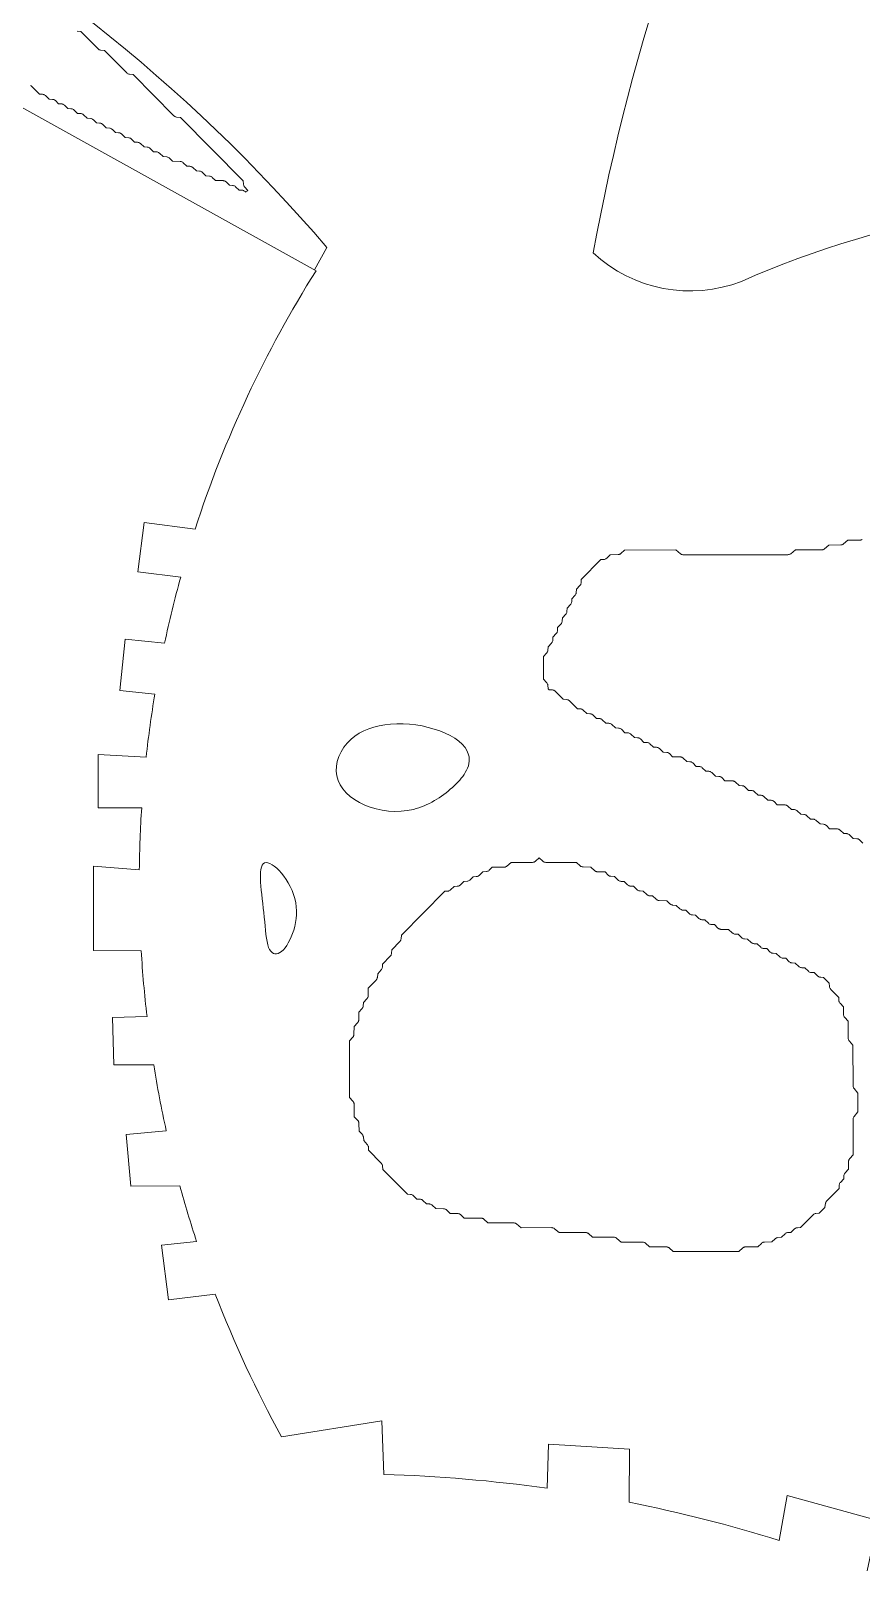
# Model space of a CAD drawing. Header units: inches. Extents: x 36 to 190, y -75 to 56.
# Drawn here: x 156.17 to 160.81, y 38.74 to 47.41 of the extents above; entities that cross this region are included whole.
import ezdxf

# ---------------------------------------------------------------- set-up
doc = ezdxf.new("R2010")
doc.units = ezdxf.units.IN
doc.layers.add('01_ORIGINAL_CAD', color=7, linetype='Continuous', lineweight=20)
doc.layers.add('02_APPROVED_PDF_OUTLINES', color=7, linetype='Continuous', lineweight=15)

# ---------------------------------------------------------------- blocks, each defined once
blk = doc.blocks.new('03_STARFISH')
at = {"layer": '01_ORIGINAL_CAD'}
for points in [[(44.2832, 37.0838, 0.090917), (40.9305, 45.9685, -0.652582), (40.9305, 49.0108, -0.158741), (45.0035, 48.4251, -0.098355), (47.824, 46.2028), (47.7547, 46.078)], [(47.0869, 44.6297, -0.062406), (47.763, 46.0735), (45.5722, 47.2899, 0.058367), (44.8008, 44.9442, 0.058367)], [(50.1404, 46.0145, -0.546754), (57.6505, 41.0455, 0.171391), (58.1845, 40.3509, 0.171391)], [(46.9163, 43.9933, -0.01479), (47.0064, 44.3616, -0.01479)], [(46.8134, 43.3568, -0.013879), (46.8623, 43.7093)], [(46.7752, 42.7279, -0.013523), (46.7886, 43.0744, -0.013523)], [(46.8183, 41.9082, -0.014342), (46.786, 42.2745)], [(46.926, 41.2696, -0.014645), (46.8557, 41.6385)], [(47.0957, 40.6507, -0.012679), (47.002, 40.962)], [(48.1417, 39.35), (48.1299, 39.6486), (47.5702, 39.5607, -0.034306), (47.2, 40.3576, -0.034306)]]:
    blk.add_lwpolyline(points, format="xyb", dxfattribs=at)
for points in [[(47.0869, 44.6297), (46.8018, 44.6666), (46.7664, 44.3927), (47.0064, 44.3616)], [(46.9163, 43.9933), (46.6964, 44.0163), (46.6664, 43.7297), (46.8623, 43.7093)], [(46.8134, 43.3568), (46.5462, 43.3706), (46.5462, 43.0744), (46.7886, 43.0744)], [(46.7752, 42.7279), (46.519, 42.7483), (46.519, 42.2768), (46.786, 42.2745)], [(46.8183, 41.9082), (46.6252, 41.9024), (46.6331, 41.6385), (46.8557, 41.6385)], [(46.926, 41.2696), (46.7016, 41.2491), (46.728, 40.9607), (47.002, 40.962)], [(47.0957, 40.6507), (46.8999, 40.6301)], [(46.8999, 40.6301), (46.939, 40.3243), (47.2, 40.3576)], [(49.0534, 39.2724), (49.0621, 39.5186), (49.5148, 39.4915), (49.5133, 39.1941)], [(50.3503, 38.9811), (50.3957, 39.232), (50.9015, 39.0933), (50.8421, 38.8111)]]:
    blk.add_lwpolyline(points, dxfattribs=at)
for centre, radius, start, end in [((61.4362, 43.9511), 12.3264, 136.74777, 169.61544), ((49.8525, 46.7549), 0.7944, 227.09806, 291.24648), ((47.8977, 31.0932), 8.2604, 81.95727, 88.30736), ((47.8977, 31.0932), 8.2604, 72.72792, 78.72142)]:
    blk.add_arc(centre, radius, start, end, dxfattribs=at)
at = {"layer": '02_APPROVED_PDF_OUTLINES'}
for points in [[(46.4282, 47.4127), (46.4477, 47.411), (46.5456, 47.3127), (46.5482, 47.3104), (46.5511, 47.3085), (46.5543, 47.307), (46.5576, 47.306), (46.5611, 47.3055), (46.5807, 47.3037), (46.7051, 47.1787), (46.7077, 47.1764), (46.7106, 47.1744), (46.7138, 47.173), (46.7172, 47.1719), (46.7206, 47.1714), (46.7402, 47.1697), (46.9687, 46.9392), (46.9711, 46.9371), (46.9738, 46.9353), (46.9767, 46.9338), (46.9797, 46.9327), (46.9829, 46.9321), (47.0055, 46.9288), (47.3564, 46.575), (47.3572, 46.5582), (47.3576, 46.5547), (47.3585, 46.5513), (47.3598, 46.5481), (47.3617, 46.545), (47.3639, 46.5423), (47.3826, 46.5222), (47.3826, 46.5221), (47.382, 46.522), (47.3789, 46.5206), (47.376, 46.5188), (47.3733, 46.5167), (47.3696, 46.5132), (47.3659, 46.5167), (47.3631, 46.5189), (47.3601, 46.5207), (47.3568, 46.522), (47.3534, 46.5229), (47.3499, 46.5233), (47.3332, 46.5241), (47.3129, 46.5433), (47.3101, 46.5456), (47.3071, 46.5474), (47.3038, 46.5488), (47.3003, 46.5497), (47.2968, 46.5501), (47.2801, 46.5509), (47.2598, 46.5701), (47.2574, 46.5721), (47.2548, 46.5737), (47.2521, 46.5751), (47.2492, 46.5761), (47.2462, 46.5767), (47.2431, 46.577), (47.2005, 46.5779), (47.1831, 46.5951), (47.1805, 46.5974), (47.1776, 46.5992), (47.1744, 46.6007), (47.1711, 46.6017), (47.1677, 46.6022), (47.1477, 46.604), (47.1269, 46.6237), (47.1242, 46.626), (47.1211, 46.6278), (47.1178, 46.6292), (47.1144, 46.6301), (47.1108, 46.6305), (47.0941, 46.6313), (47.0738, 46.6505), (47.071, 46.6528), (47.068, 46.6546), (47.0647, 46.656), (47.0612, 46.6569), (47.0577, 46.6573), (47.041, 46.6581), (47.0207, 46.6773), (47.0183, 46.6793), (47.0157, 46.6809), (47.013, 46.6823), (47.0101, 46.6833), (47.0071, 46.6839), (47.004, 46.6841), (46.9614, 46.685), (46.944, 46.7023), (46.9414, 46.7045), (46.9385, 46.7064), (46.9353, 46.7079), (46.932, 46.7089), (46.9286, 46.7094), (46.9086, 46.7112), (46.8878, 46.7309), (46.8851, 46.7331), (46.882, 46.735), (46.8787, 46.7364), (46.8753, 46.7373), (46.8717, 46.7377), (46.855, 46.7384), (46.8347, 46.7577), (46.8319, 46.7599), (46.8289, 46.7618), (46.8256, 46.7632), (46.8221, 46.7641), (46.8186, 46.7645), (46.8019, 46.7652), (46.7816, 46.7845), (46.7788, 46.7867), (46.7757, 46.7886), (46.7725, 46.79), (46.769, 46.7909), (46.7654, 46.7913), (46.749, 46.792), (46.7314, 46.8095), (46.7288, 46.8117), (46.7259, 46.8136), (46.7228, 46.8151), (46.7194, 46.8161), (46.716, 46.8166), (46.696, 46.8184), (46.6753, 46.8381), (46.6725, 46.8403), (46.6695, 46.8422), (46.6662, 46.8436), (46.6627, 46.8445), (46.6592, 46.8449), (46.6428, 46.8456), (46.6251, 46.8631), (46.6225, 46.8653), (46.6196, 46.8672), (46.6165, 46.8687), (46.6132, 46.8697), (46.6098, 46.8702), (46.5898, 46.872), (46.569, 46.8917), (46.5662, 46.8939), (46.5632, 46.8958), (46.5599, 46.8972), (46.5564, 46.8981), (46.5529, 46.8985), (46.5365, 46.8992), (46.5189, 46.9167), (46.5162, 46.9189), (46.5133, 46.9208), (46.5102, 46.9223), (46.5069, 46.9233), (46.5035, 46.9238), (46.4835, 46.9256), (46.4627, 46.9453), (46.46, 46.9475), (46.4569, 46.9494), (46.4536, 46.9508), (46.4502, 46.9517), (46.4466, 46.9521), (46.4299, 46.9528), (46.4096, 46.9721), (46.4068, 46.9743), (46.4038, 46.9762), (46.4005, 46.9776), (46.397, 46.9785), (46.3935, 46.9789), (46.3767, 46.9796), (46.3564, 46.9989), (46.3537, 47.0011), (46.3506, 47.003), (46.3473, 47.0044), (46.3439, 47.0053), (46.3403, 47.0057), (46.3239, 47.0064), (46.3063, 47.0239), (46.3037, 47.0261), (46.3008, 47.028), (46.2976, 47.0295), (46.2943, 47.0305), (46.2909, 47.031), (46.2709, 47.0328), (46.2502, 47.0525), (46.2474, 47.0547), (46.2443, 47.0566), (46.2411, 47.058), (46.2376, 47.0589), (46.2341, 47.0593), (46.2177, 47.06), (46.1735, 47.1042), (46.1709, 47.1065), (46.168, 47.1084)], [(50.8175, 42.8766), (50.8002, 42.8939), (50.7975, 42.8961), (50.7946, 42.898), (50.7915, 42.8995), (50.7882, 42.9005), (50.7848, 42.901), (50.7648, 42.9028), (50.744, 42.9225), (50.7413, 42.9247), (50.7382, 42.9266), (50.7349, 42.928), (50.7315, 42.9289), (50.7279, 42.9293), (50.7112, 42.93), (50.6909, 42.9493), (50.6885, 42.9512), (50.6859, 42.9529), (50.6832, 42.9543), (50.6803, 42.9552), (50.6773, 42.9559), (50.6742, 42.9561), (50.6316, 42.957), (50.6142, 42.9743), (50.6116, 42.9765), (50.6087, 42.9784), (50.6055, 42.9799), (50.6022, 42.9809), (50.5988, 42.9814), (50.5788, 42.9832), (50.5581, 43.0029), (50.5553, 43.0051), (50.5522, 43.007), (50.5489, 43.0084), (50.5455, 43.0093), (50.5419, 43.0097), (50.5252, 43.0104), (50.5049, 43.0297), (50.5022, 43.0319), (50.4991, 43.0338), (50.4958, 43.0352), (50.4924, 43.0361), (50.4888, 43.0365), (50.4721, 43.0372), (50.4518, 43.0565), (50.449, 43.0587), (50.446, 43.0606), (50.4427, 43.062), (50.4392, 43.0629), (50.4357, 43.0633), (50.4189, 43.064), (50.3986, 43.0833), (50.3963, 43.0852), (50.3937, 43.0869), (50.3909, 43.0882), (50.388, 43.0892), (50.385, 43.0898), (50.382, 43.0901), (50.3393, 43.091), (50.322, 43.1082), (50.3193, 43.1105), (50.3164, 43.1124), (50.3133, 43.1138), (50.31, 43.1148), (50.3066, 43.1154), (50.2866, 43.1172), (50.2658, 43.1368), (50.263, 43.1391), (50.26, 43.1409), (50.2567, 43.1423), (50.2532, 43.1433), (50.2497, 43.1437), (50.233, 43.1444), (50.2127, 43.1636), (50.2099, 43.1659), (50.2069, 43.1677), (50.2036, 43.1691), (50.2001, 43.1701), (50.1966, 43.1705), (50.1798, 43.1712), (50.1595, 43.1904), (50.1568, 43.1927), (50.1537, 43.1945), (50.1504, 43.1959), (50.147, 43.1969), (50.1434, 43.1973), (50.1267, 43.198), (50.1064, 43.2172), (50.104, 43.2192), (50.1015, 43.2209), (50.0987, 43.2222), (50.0958, 43.2232), (50.0928, 43.2238), (50.0897, 43.2241), (50.0471, 43.225), (50.0297, 43.2422), (50.0271, 43.2445), (50.0242, 43.2464), (50.021, 43.2478), (50.0177, 43.2488), (50.0143, 43.2494), (49.9943, 43.2511), (49.9736, 43.2708), (49.9708, 43.2731), (49.9677, 43.2749), (49.9645, 43.2763), (49.961, 43.2772), (49.9575, 43.2776), (49.9407, 43.2784), (49.9204, 43.2976), (49.9177, 43.2999), (49.9146, 43.3017), (49.9113, 43.3031), (49.9079, 43.304), (49.9043, 43.3044), (49.8876, 43.3052), (49.8673, 43.3244), (49.8645, 43.3267), (49.8615, 43.3285), (49.8582, 43.3299), (49.8547, 43.3308), (49.8512, 43.3312), (49.8344, 43.332), (49.8141, 43.3512), (49.8118, 43.3532), (49.8092, 43.3549), (49.8065, 43.3562), (49.8035, 43.3572), (49.8005, 43.3578), (49.7975, 43.3581), (49.7549, 43.359), (49.7375, 43.3762), (49.7349, 43.3785), (49.7319, 43.3803), (49.7288, 43.3818), (49.7255, 43.3828), (49.7221, 43.3834), (49.7021, 43.3851), (49.6813, 43.4048), (49.6786, 43.4071), (49.6755, 43.4089), (49.6722, 43.4103), (49.6688, 43.4112), (49.6652, 43.4116), (49.6485, 43.4124), (49.6282, 43.4316), (49.6254, 43.4339), (49.6224, 43.4357), (49.6191, 43.4371), (49.6156, 43.438), (49.6121, 43.4384), (49.5953, 43.4392), (49.575, 43.4584), (49.5723, 43.4607), (49.5692, 43.4625), (49.5659, 43.4639), (49.5625, 43.4648), (49.5589, 43.4652), (49.5422, 43.466), (49.5219, 43.4852), (49.5191, 43.4875), (49.5161, 43.4893), (49.5128, 43.4907), (49.5093, 43.4916), (49.5058, 43.492), (49.4891, 43.4928), (49.4688, 43.512), (49.466, 43.5143), (49.4629, 43.5161), (49.4597, 43.5175), (49.4562, 43.5184), (49.4527, 43.5188), (49.4359, 43.5196), (49.4156, 43.5388), (49.4129, 43.5411), (49.4098, 43.5429), (49.4065, 43.5443), (49.4031, 43.5452), (49.3995, 43.5456), (49.3828, 43.5464), (49.3625, 43.5656), (49.3597, 43.5679), (49.3567, 43.5697), (49.3534, 43.5711), (49.3499, 43.572), (49.3464, 43.5724), (49.3296, 43.5732), (49.3093, 43.5924), (49.3066, 43.5947), (49.3035, 43.5965), (49.3002, 43.5979), (49.2968, 43.5988), (49.2932, 43.5992), (49.2765, 43.6), (49.2562, 43.6192), (49.2534, 43.6215), (49.2504, 43.6233), (49.2471, 43.6247), (49.2436, 43.6256), (49.2401, 43.626), (49.2238, 43.6267), (49.1796, 43.6709), (49.1769, 43.6732), (49.174, 43.6751), (49.1709, 43.6766), (49.1675, 43.6776), (49.1641, 43.6782), (49.1445, 43.6799), (49.0998, 43.7246), (49.0972, 43.7269), (49.0943, 43.7288), (49.0911, 43.7302), (49.0878, 43.7312), (49.0843, 43.7318), (49.0648, 43.7335), (49.0597, 43.7386), (49.058, 43.7586), (49.0574, 43.762), (49.0565, 43.7652), (49.055, 43.7683), (49.0532, 43.7712), (49.051, 43.7738), (49.034, 43.7913), (49.0337, 43.9197), (49.0506, 43.9371), (49.0528, 43.9398), (49.0547, 43.9426), (49.0561, 43.9458), (49.0571, 43.9491), (49.0576, 43.9524), (49.0593, 43.9728), (49.0788, 43.9938), (49.081, 43.9966), (49.0828, 43.9996), (49.0842, 44.0029), (49.0851, 44.0063), (49.0855, 44.0098), (49.0862, 44.027), (49.1053, 44.0475), (49.1075, 44.0503), (49.1093, 44.0533), (49.1106, 44.0566), (49.1115, 44.06), (49.1119, 44.0635), (49.1126, 44.0807), (49.1317, 44.1012), (49.1339, 44.104), (49.1357, 44.107), (49.1371, 44.1103), (49.138, 44.1137), (49.1384, 44.1172), (49.1391, 44.1344), (49.1581, 44.1549), (49.1604, 44.1577), (49.1622, 44.1607), (49.1635, 44.164), (49.1644, 44.1674), (49.1648, 44.1709), (49.1655, 44.1881), (49.1846, 44.2086), (49.1868, 44.2114), (49.1886, 44.2144), (49.19, 44.2177), (49.1909, 44.2211), (49.1912, 44.2246), (49.1919, 44.2414), (49.2093, 44.2593), (49.2115, 44.262), (49.2133, 44.2648), (49.2148, 44.268), (49.2157, 44.2713), (49.2163, 44.2746), (49.218, 44.295), (49.2375, 44.316), (49.2397, 44.3188), (49.2415, 44.3218), (49.2429, 44.3251), (49.2437, 44.3285), (49.2441, 44.332), (49.2448, 44.3487), (49.3549, 44.4603), (49.3712, 44.4611), (49.3747, 44.4615), (49.3782, 44.4624), (49.3815, 44.4638), (49.3845, 44.4657), (49.3873, 44.4679), (49.4072, 44.487), (49.4502, 44.4879), (49.4532, 44.4882), (49.4562, 44.4888), (49.4592, 44.4898), (49.4619, 44.4912), (49.4645, 44.4928), (49.4668, 44.4948), (49.4866, 44.5136), (49.7737, 44.5139), (49.7996, 44.4927), (49.8024, 44.4907), (49.8055, 44.4891), (49.8087, 44.488), (49.812, 44.4873), (49.8155, 44.487), (50.3994, 44.4875), (50.4029, 44.4877), (50.4062, 44.4884), (50.4094, 44.4896), (50.4125, 44.4912), (50.4153, 44.4932), (50.4411, 44.5144), (50.5882, 44.5148), (50.5912, 44.5149), (50.5942, 44.5155), (50.5971, 44.5164), (50.5998, 44.5177), (50.6024, 44.5192), (50.6048, 44.5211), (50.6275, 44.5414), (50.6944, 44.5417), (50.6974, 44.5419), (50.7003, 44.5424), (50.7032, 44.5433), (50.7059, 44.5446), (50.7085, 44.5461), (50.7109, 44.548), (50.7336, 44.5683), (50.8005, 44.5686), (50.8035, 44.5688), (50.8065, 44.5693), (50.8093, 44.5703), (50.8121, 44.5715), (50.8146, 44.5731)]]:
    blk.add_lwpolyline(points, dxfattribs=at)
blk.add_lwpolyline([(49.0091, 42.7933), (49.0294, 42.7753), (49.0318, 42.7734), (49.0343, 42.7719), (49.0371, 42.7706), (49.04, 42.7697), (49.0429, 42.7692), (49.046, 42.769), (49.2185, 42.7688), (49.2384, 42.75), (49.2407, 42.7481), (49.2433, 42.7464), (49.2461, 42.7451), (49.249, 42.7441), (49.252, 42.7434), (49.255, 42.7432), (49.2984, 42.7423), (49.3215, 42.7218), (49.3238, 42.72), (49.3264, 42.7184), (49.3291, 42.7172), (49.332, 42.7163), (49.3349, 42.7157), (49.3379, 42.7155), (49.3775, 42.7153), (49.3947, 42.6983), (49.3973, 42.696), (49.4002, 42.6941), (49.4034, 42.6927), (49.4067, 42.6917), (49.4101, 42.6911), (49.4301, 42.6893), (49.4509, 42.6697), (49.4536, 42.6674), (49.4567, 42.6656), (49.46, 42.6642), (49.4634, 42.6632), (49.467, 42.6628), (49.4837, 42.6621), (49.504, 42.6429), (49.5068, 42.6406), (49.5098, 42.6388), (49.5131, 42.6374), (49.5166, 42.6364), (49.5201, 42.636), (49.5368, 42.6353), (49.5571, 42.6161), (49.5599, 42.6138), (49.563, 42.612), (49.5663, 42.6106), (49.5697, 42.6096), (49.5733, 42.6092), (49.59, 42.6085), (49.6103, 42.5893), (49.613, 42.587), (49.6161, 42.5852), (49.6194, 42.5838), (49.6228, 42.5828), (49.6264, 42.5824), (49.6431, 42.5817), (49.6634, 42.5625), (49.6658, 42.5605), (49.6684, 42.5588), (49.6711, 42.5575), (49.674, 42.5565), (49.677, 42.5559), (49.6801, 42.5556), (49.7227, 42.5547), (49.7401, 42.5375), (49.7427, 42.5352), (49.7456, 42.5333), (49.7488, 42.5319), (49.7521, 42.5309), (49.7555, 42.5303), (49.7755, 42.5286), (49.7962, 42.5089), (49.799, 42.5066), (49.8021, 42.5048), (49.8054, 42.5034), (49.8088, 42.5025), (49.8124, 42.5021), (49.8291, 42.5013), (49.8494, 42.4821), (49.8522, 42.4798), (49.8552, 42.478), (49.8585, 42.4766), (49.8619, 42.4757), (49.8655, 42.4753), (49.8822, 42.4745), (49.9025, 42.4553), (49.9053, 42.453), (49.9083, 42.4512), (49.9116, 42.4498), (49.9151, 42.4489), (49.9186, 42.4485), (49.9354, 42.4477), (49.9557, 42.4285), (49.9584, 42.4262), (49.9615, 42.4244), (49.9648, 42.423), (49.9682, 42.4221), (49.9718, 42.4217), (49.9885, 42.4209), (50.0088, 42.4017), (50.0112, 42.3997), (50.0137, 42.398), (50.0165, 42.3967), (50.0194, 42.3957), (50.0224, 42.3951), (50.0255, 42.3948), (50.0684, 42.3939), (50.0885, 42.3749), (50.0913, 42.3726), (50.0943, 42.3708), (50.0976, 42.3694), (50.1011, 42.3685), (50.1046, 42.3681), (50.1213, 42.3673), (50.1416, 42.3481), (50.1444, 42.3458), (50.1474, 42.344), (50.1507, 42.3426), (50.1542, 42.3417), (50.1577, 42.3413), (50.1745, 42.3405), (50.1948, 42.3213), (50.1975, 42.319), (50.2006, 42.3172), (50.2039, 42.3158), (50.2073, 42.3149), (50.2109, 42.3145), (50.2276, 42.3137), (50.2479, 42.2945), (50.2507, 42.2922), (50.2537, 42.2904), (50.257, 42.289), (50.2605, 42.2881), (50.264, 42.2877), (50.2808, 42.2869), (50.3011, 42.2677), (50.3038, 42.2654), (50.3069, 42.2636), (50.3102, 42.2622), (50.3136, 42.2613), (50.3172, 42.2609), (50.3339, 42.2601), (50.3542, 42.2409), (50.357, 42.2386), (50.36, 42.2368), (50.3633, 42.2354), (50.3668, 42.2345), (50.3703, 42.2341), (50.387, 42.2333), (50.4073, 42.2141), (50.4101, 42.2118), (50.4131, 42.21), (50.4164, 42.2086), (50.4199, 42.2077), (50.4234, 42.2073), (50.4402, 42.2065), (50.4605, 42.1873), (50.4632, 42.185), (50.4663, 42.1832), (50.4696, 42.1818), (50.473, 42.1809), (50.4766, 42.1805), (50.4933, 42.1797), (50.5136, 42.1605), (50.5164, 42.1582), (50.5194, 42.1564), (50.5227, 42.155), (50.5262, 42.1541), (50.5297, 42.1537), (50.5465, 42.1529), (50.5667, 42.1337), (50.5695, 42.1314), (50.5726, 42.1296), (50.5759, 42.1282), (50.5793, 42.1273), (50.5829, 42.1269), (50.5991, 42.1262), (50.6303, 42.0947), (50.6321, 42.0747), (50.6326, 42.0713), (50.6336, 42.068), (50.6351, 42.0649), (50.6369, 42.062), (50.6392, 42.0594), (50.6832, 42.0147), (50.6839, 41.9979), (50.6843, 41.9944), (50.6852, 41.991), (50.6866, 41.9877), (50.6884, 41.9847), (50.6906, 41.982), (50.7096, 41.9617), (50.7106, 41.918), (50.7108, 41.9149), (50.7114, 41.912), (50.7124, 41.9091), (50.7137, 41.9064), (50.7154, 41.9038), (50.7173, 41.9015), (50.7361, 41.8813), (50.7365, 41.787), (50.7368, 41.7835), (50.7376, 41.78), (50.7388, 41.7767), (50.7406, 41.7735), (50.7427, 41.7707), (50.7629, 41.7477), (50.7633, 41.5216), (50.7635, 41.5182), (50.7642, 41.5149), (50.7653, 41.5117), (50.7669, 41.5087), (50.7688, 41.506), (50.7899, 41.4798), (50.79, 41.4411), (50.7901, 41.3756), (50.7691, 41.3494), (50.7672, 41.3466), (50.7657, 41.3436), (50.7645, 41.3404), (50.7639, 41.3371), (50.7636, 41.3337), (50.764, 41.135), (50.7454, 41.1149), (50.7434, 41.1126), (50.7418, 41.11), (50.7405, 41.1073), (50.7395, 41.1044), (50.7389, 41.1014), (50.7387, 41.0984), (50.7378, 41.0547), (50.719, 41.0344), (50.7168, 41.0316), (50.7149, 41.0286), (50.7136, 41.0253), (50.7127, 41.0219), (50.7123, 41.0184), (50.7116, 41.0012), (50.6925, 40.9807), (50.6903, 40.9779), (50.6885, 40.9749), (50.6871, 40.9716), (50.6863, 40.9682), (50.6859, 40.9647), (50.6852, 40.948), (50.6168, 40.8787), (50.6147, 40.8762), (50.6129, 40.8736), (50.6115, 40.8707), (50.6105, 40.8677), (50.6099, 40.8645), (50.6067, 40.8415), (50.5747, 40.8091), (50.5552, 40.8073), (50.5517, 40.8068), (50.5484, 40.8057), (50.5452, 40.8042), (50.5423, 40.8023), (50.5397, 40.8), (50.4692, 40.7289), (50.4529, 40.7282), (50.4493, 40.7278), (50.4459, 40.7269), (50.4426, 40.7255), (50.4395, 40.7236), (50.4368, 40.7213), (50.4166, 40.7021), (50.3998, 40.7013), (50.3963, 40.7009), (50.3928, 40.7), (50.3895, 40.6986), (50.3865, 40.6967), (50.3837, 40.6945), (50.3631, 40.6748), (50.3431, 40.673), (50.3397, 40.6724), (50.3363, 40.6714), (50.3332, 40.6699), (50.3303, 40.668), (50.3277, 40.6658), (50.3104, 40.6485), (50.2678, 40.6476), (50.2647, 40.6473), (50.2617, 40.6467), (50.2588, 40.6457), (50.256, 40.6443), (50.2535, 40.6427), (50.2511, 40.6407), (50.2313, 40.6218), (50.1649, 40.6215), (50.1619, 40.6213), (50.159, 40.6208), (50.1561, 40.6199), (50.1534, 40.6186), (50.1508, 40.6171), (50.1484, 40.6152), (50.1257, 40.5949), (49.7591, 40.5947), (49.7363, 40.6149), (49.7339, 40.6168), (49.7313, 40.6183), (49.7286, 40.6196), (49.7257, 40.6205), (49.7228, 40.621), (49.7197, 40.6212), (49.6263, 40.6214), (49.6035, 40.6416), (49.6011, 40.6435), (49.5986, 40.6451), (49.5958, 40.6463), (49.5929, 40.6472), (49.59, 40.6477), (49.587, 40.6479), (49.467, 40.6481), (49.4442, 40.6684), (49.4418, 40.6702), (49.4392, 40.6718), (49.4365, 40.673), (49.4336, 40.6739), (49.4307, 40.6745), (49.4276, 40.6747), (49.3077, 40.6748), (49.2849, 40.6951), (49.2825, 40.6969), (49.2799, 40.6985), (49.2772, 40.6997), (49.2743, 40.7006), (49.2713, 40.7012), (49.2683, 40.7014), (49.1213, 40.7015), (49.0953, 40.7227), (49.0925, 40.7247), (49.0895, 40.7263), (49.0862, 40.7274), (49.0829, 40.7281), (49.0795, 40.7284), (48.9088, 40.7282), (48.8829, 40.7494), (48.8801, 40.7514), (48.8771, 40.753), (48.8738, 40.7541), (48.8705, 40.7548), (48.8671, 40.755), (48.7235, 40.7549), (48.7007, 40.7752), (48.6984, 40.777), (48.6958, 40.7786), (48.6931, 40.7798), (48.6902, 40.7807), (48.6872, 40.7813), (48.6842, 40.7815), (48.5913, 40.7816), (48.5714, 40.8005), (48.5691, 40.8024), (48.5665, 40.8041), (48.5637, 40.8055), (48.5608, 40.8064), (48.5578, 40.8071), (48.5547, 40.8073), (48.5118, 40.8082), (48.4917, 40.8273), (48.4894, 40.8292), (48.4868, 40.8309), (48.484, 40.8322), (48.4811, 40.8332), (48.4781, 40.8339), (48.4751, 40.8341), (48.4321, 40.835), (48.412, 40.854), (48.4093, 40.8563), (48.4062, 40.8582), (48.4029, 40.8595), (48.3995, 40.8605), (48.3959, 40.8609), (48.3792, 40.8616), (48.3589, 40.8808), (48.3561, 40.8831), (48.3531, 40.885), (48.3498, 40.8863), (48.3463, 40.8873), (48.3428, 40.8877), (48.3261, 40.8884), (48.3058, 40.9076), (48.303, 40.9099), (48.3, 40.9118), (48.2967, 40.9131), (48.2932, 40.9141), (48.2897, 40.9145), (48.2734, 40.9152), (48.1358, 41.0539), (48.134, 41.0739), (48.1335, 41.0773), (48.1325, 41.0806), (48.131, 41.0837), (48.1292, 41.0866), (48.1269, 41.0892), (48.0564, 41.1607), (48.0556, 41.1775), (48.0552, 41.181), (48.0543, 41.1844), (48.053, 41.1877), (48.0512, 41.1907), (48.0489, 41.1935), (48.0293, 41.2145), (48.0276, 41.2348), (48.027, 41.2382), (48.026, 41.2415), (48.0246, 41.2446), (48.0228, 41.2475), (48.0205, 41.2501), (48.0033, 41.2678), (48.0023, 41.3111), (48.0021, 41.3142), (48.0014, 41.3171), (48.0005, 41.32), (47.9992, 41.3227), (47.9975, 41.3253), (47.9956, 41.3276), (47.9767, 41.3479), (47.9756, 41.4183), (47.9753, 41.4214), (47.9747, 41.4244), (47.9738, 41.4273), (47.9724, 41.43), (47.9708, 41.4326), (47.9688, 41.435), (47.9501, 41.4551), (47.9498, 41.627), (47.9495, 41.772), (47.9681, 41.7921), (47.9701, 41.7944), (47.9717, 41.797), (47.973, 41.7997), (47.974, 41.8026), (47.9746, 41.8056), (47.9748, 41.8086), (47.9757, 41.8523), (47.9945, 41.8726), (47.9965, 41.875), (47.9981, 41.8775), (47.9994, 41.8803), (48.0004, 41.8832), (48.001, 41.8861), (48.0012, 41.8892), (48.002, 41.9325), (48.0192, 41.9502), (48.0214, 41.9528), (48.0232, 41.9557), (48.0247, 41.9588), (48.0256, 41.9621), (48.0262, 41.9655), (48.0279, 41.9859), (48.0474, 42.0069), (48.0493, 42.0092), (48.0509, 42.0118), (48.0522, 42.0145), (48.0532, 42.0174), (48.0538, 42.0204), (48.054, 42.0234), (48.0549, 42.0667), (48.0984, 42.1112), (48.1007, 42.1138), (48.1025, 42.1168), (48.104, 42.1199), (48.105, 42.1232), (48.1055, 42.1266), (48.1072, 42.147), (48.1267, 42.168), (48.1289, 42.1707), (48.1307, 42.1738), (48.1321, 42.177), (48.133, 42.1805), (48.1334, 42.184), (48.134, 42.2007), (48.1778, 42.2455), (48.1801, 42.2481), (48.1819, 42.251), (48.1833, 42.2542), (48.1843, 42.2575), (48.1849, 42.2609), (48.1865, 42.2809), (48.2308, 42.326), (48.233, 42.3287), (48.2348, 42.3316), (48.2363, 42.3347), (48.2373, 42.338), (48.2378, 42.3414), (48.2395, 42.3614), (48.4824, 42.6077), (48.4987, 42.6084), (48.5023, 42.6089), (48.5057, 42.6098), (48.509, 42.6112), (48.5121, 42.613), (48.5148, 42.6153), (48.535, 42.6346), (48.5518, 42.6353), (48.5553, 42.6357), (48.5588, 42.6367), (48.562, 42.6381), (48.5651, 42.6399), (48.5679, 42.6422), (48.5885, 42.6619), (48.6085, 42.6637), (48.6119, 42.6642), (48.6152, 42.6652), (48.6184, 42.6667), (48.6213, 42.6686), (48.6239, 42.6709), (48.6414, 42.6883), (48.6578, 42.6891), (48.6614, 42.6895), (48.6648, 42.6904), (48.6681, 42.6918), (48.6712, 42.6937), (48.6739, 42.6959), (48.6946, 42.7156), (48.7146, 42.7174), (48.718, 42.718), (48.7213, 42.719), (48.7245, 42.7205), (48.7274, 42.7224), (48.73, 42.7246), (48.7471, 42.7417), (48.8131, 42.742), (48.8161, 42.7422), (48.8191, 42.7427), (48.822, 42.7436), (48.8247, 42.7449), (48.8273, 42.7465), (48.8297, 42.7483), (48.8524, 42.7686), (48.9723, 42.7689), (48.9753, 42.7691), (48.9783, 42.7697), (48.9812, 42.7706), (48.9839, 42.7718), (48.9865, 42.7734), (48.9889, 42.7753)], close=True, dxfattribs=at)
for points, knots in [([(48.179, 43.5413), (48.3627, 43.5564), (48.585, 43.4811), (48.6153, 43.3703), (48.6239, 43.3387), (48.617, 43.3043), (48.5968, 43.2702), (48.58, 43.242), (48.5541, 43.2139), (48.5244, 43.1872), (48.4647, 43.1335), (48.3898, 43.0852), (48.3074, 43.065), (48.125, 43.02), (47.906, 43.1122), (47.8782, 43.2523), (47.8645, 43.3216), (47.8976, 43.4027), (47.9584, 43.4571), (48.0138, 43.5067), (48.0921, 43.5341), (48.179, 43.5413)], [0, 0, 0, 0, 0.247693, 0.247693, 0.247693, 0.318136, 0.318136, 0.318136, 0.376632, 0.376632, 0.376632, 0.494073, 0.494073, 0.494073, 0.754026, 0.754026, 0.754026, 0.8827, 0.8827, 0.8827, 1, 1, 1, 1]), ([(47.4747, 42.7655), (47.5169, 42.7826), (47.6278, 42.6697), (47.6493, 42.5435), (47.6694, 42.4253), (47.6111, 42.2955), (47.5611, 42.2645), (47.5353, 42.2484), (47.5116, 42.2588), (47.498, 42.2939), (47.4836, 42.3307), (47.4803, 42.3949), (47.4734, 42.4629), (47.4598, 42.5979), (47.4321, 42.7481), (47.4747, 42.7655)], [0, 0, 0, 0, 0.25374, 0.25374, 0.25374, 0.491289, 0.491289, 0.491289, 0.61432, 0.61432, 0.61432, 0.743531, 0.743531, 0.743531, 1, 1, 1, 1])]:
    blk.add_open_spline(points, degree=3, knots=knots, dxfattribs=at)

msp = doc.modelspace()

# ---------------------------------------------------------------- block references
msp.add_blockref('03_STARFISH', (110, 0))

doc.saveas('drawing.dxf')
